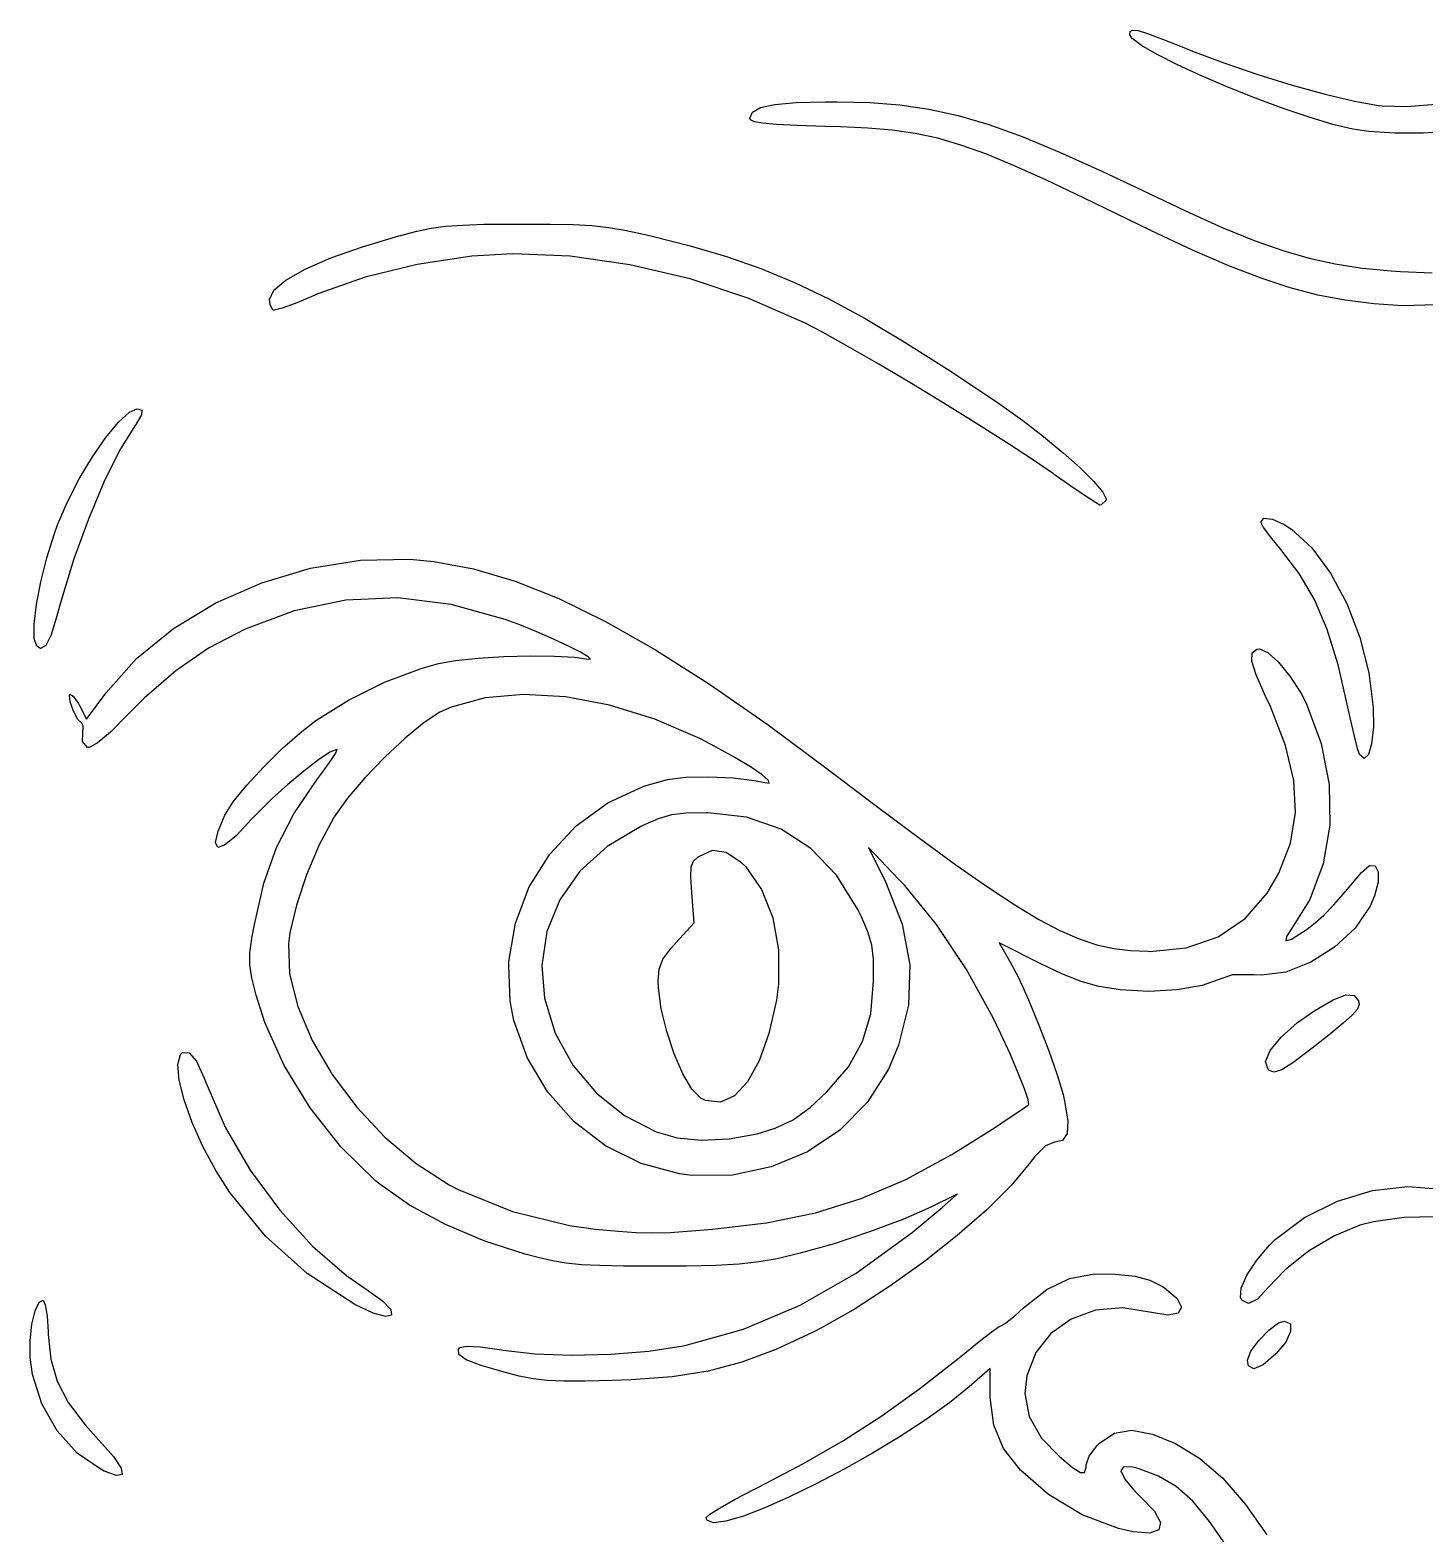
# Model space of a CAD drawing. Header units: inches. Extents: x 3.93 to 7.4, y -5.66 to -1.55.
# Drawn here: x 5.3447 to 5.5126, y -4.7891 to -4.608 of the extents above; entities that cross this region are included whole.
import ezdxf

# ---------------------------------------------------------------- set-up
doc = ezdxf.new("R2010")
doc.units = ezdxf.units.IN
doc.header["$MEASUREMENT"] = 0
doc.layers.add('F.Silkscreen', color=41, linetype='CONTINUOUS', true_color=0xf2eda1)

msp = doc.modelspace()

# ---------------------------------------------------------------- linework, layer by layer
at = {"layer": 'F.Silkscreen', "linetype": 'CONTINUOUS'}
for p, q in [((5.47709, -4.60854), (5.47715, -4.60815)), ((5.47737, -4.609), (5.47709, -4.60854)), ((5.47715, -4.60815), (5.47744, -4.60797)), ((5.47851, -4.60985), (5.47737, -4.609)), ((5.47744, -4.60797), (5.47809, -4.60804)), ((5.47809, -4.60804), (5.47923, -4.60839)), ((5.47923, -4.60839), (5.48103, -4.60905)), ((5.48103, -4.60905), (5.4836, -4.61007)), ((5.48038, -4.61092), (5.47851, -4.60985)), ((5.48284, -4.61215), (5.48038, -4.61092)), ((5.4836, -4.61007), (5.48466, -4.6105)), ((5.48466, -4.6105), (5.48842, -4.61192)), ((5.48573, -4.61348), (5.48284, -4.61215)), ((5.48842, -4.61192), (5.4925, -4.61331)), ((5.48891, -4.61484), (5.48573, -4.61348)), ((5.4925, -4.61331), (5.49664, -4.61459)), ((5.49664, -4.61459), (5.50061, -4.61568)), ((5.49223, -4.61617), (5.48891, -4.61484)), ((5.49555, -4.6174), (5.49223, -4.61617)), ((5.50061, -4.61568), (5.50415, -4.61653)), ((5.43136, -4.61857), (5.43166, -4.61785)), ((5.43166, -4.61785), (5.43264, -4.6173)), ((5.43264, -4.6173), (5.43436, -4.61693)), ((5.43436, -4.61693), (5.43693, -4.6167)), ((5.43693, -4.6167), (5.44042, -4.61662)), ((5.44042, -4.61662), (5.44187, -4.61661)), ((5.44187, -4.61661), (5.44579, -4.6167)), ((5.44579, -4.6167), (5.44942, -4.61698)), ((5.44942, -4.61698), (5.45292, -4.61748)), ((5.45292, -4.61748), (5.45644, -4.61826)), ((5.45644, -4.61826), (5.46012, -4.61935)), ((5.4987, -4.61848), (5.49555, -4.6174)), ((5.50415, -4.61653), (5.50702, -4.61704)), ((5.50702, -4.61704), (5.50747, -4.6171)), ((5.50747, -4.6171), (5.51044, -4.61718)), ((5.51044, -4.61718), (5.51394, -4.61688)), ((5.43144, -4.61877), (5.43136, -4.61857)), ((5.4319, -4.61901), (5.43144, -4.61877)), ((5.43291, -4.61919), (5.4319, -4.61901)), ((5.43458, -4.61934), (5.43291, -4.61919)), ((5.43704, -4.61946), (5.43458, -4.61934)), ((5.44043, -4.61957), (5.43704, -4.61946)), ((5.44226, -4.61963), (5.44043, -4.61957)), ((5.44556, -4.61979), (5.44226, -4.61963)), ((5.44851, -4.62004), (5.44556, -4.61979)), ((5.45127, -4.62044), (5.44851, -4.62004)), ((5.46012, -4.61935), (5.46413, -4.6208)), ((5.50154, -4.61934), (5.4987, -4.61848)), ((5.50393, -4.61991), (5.50154, -4.61934)), ((5.50585, -4.62019), (5.50393, -4.61991)), ((5.45397, -4.62101), (5.45127, -4.62044)), ((5.45674, -4.62182), (5.45397, -4.62101)), ((5.45975, -4.62289), (5.45674, -4.62182)), ((5.46413, -4.6208), (5.46862, -4.62266)), ((5.50904, -4.62038), (5.50585, -4.62019)), ((5.51247, -4.62037), (5.50904, -4.62038)), ((5.51572, -4.62015), (5.51247, -4.62037)), ((5.46311, -4.62427), (5.45975, -4.62289)), ((5.46862, -4.62266), (5.47373, -4.62496)), ((5.46699, -4.62602), (5.46311, -4.62427)), ((5.47373, -4.62496), (5.47865, -4.6273)), ((5.47151, -4.62816), (5.46699, -4.62602)), ((5.47865, -4.6273), (5.48381, -4.62974)), ((5.47683, -4.63075), (5.47151, -4.62816)), ((5.47961, -4.6321), (5.47683, -4.63075)), ((5.48381, -4.62974), (5.48823, -4.63173)), ((5.38472, -4.63406), (5.38912, -4.63275)), ((5.38912, -4.63275), (5.38931, -4.6327)), ((5.38931, -4.6327), (5.39126, -4.6322)), ((5.39126, -4.6322), (5.393, -4.63184)), ((5.393, -4.63184), (5.39477, -4.6316)), ((5.39477, -4.6316), (5.39681, -4.63145)), ((5.39681, -4.63145), (5.39935, -4.63136)), ((5.39935, -4.63136), (5.40265, -4.63133)), ((5.40265, -4.63133), (5.40376, -4.63133)), ((5.40376, -4.63133), (5.40733, -4.63133)), ((5.40733, -4.63133), (5.4101, -4.63139)), ((5.4101, -4.63139), (5.41235, -4.63151)), ((5.41235, -4.63151), (5.41433, -4.63173)), ((5.41433, -4.63173), (5.41631, -4.63207)), ((5.41631, -4.63207), (5.41855, -4.63256)), ((5.41855, -4.63256), (5.41945, -4.63276)), ((5.41945, -4.63276), (5.42418, -4.63396)), ((5.48465, -4.63446), (5.47961, -4.6321)), ((5.48823, -4.63173), (5.49207, -4.63331)), ((5.38093, -4.63541), (5.38472, -4.63406)), ((5.42418, -4.63396), (5.42855, -4.63524)), ((5.48902, -4.63636), (5.48465, -4.63446)), ((5.49207, -4.63331), (5.49551, -4.63453)), ((5.49551, -4.63453), (5.4987, -4.63546)), ((5.37782, -4.63676), (5.38093, -4.63541)), ((5.39133, -4.6362), (5.38504, -4.63775)), ((5.39791, -4.63519), (5.39133, -4.6362)), ((5.40282, -4.63491), (5.39791, -4.63519)), ((5.40973, -4.63521), (5.40282, -4.63491)), ((5.41693, -4.63624), (5.40973, -4.63521)), ((5.42417, -4.63794), (5.41693, -4.63624)), ((5.42855, -4.63524), (5.43269, -4.63668)), ((5.49289, -4.63786), (5.48902, -4.63636)), ((5.4987, -4.63546), (5.50182, -4.63614)), ((5.50182, -4.63614), (5.50505, -4.63663)), ((5.37404, -4.63931), (5.3755, -4.63808)), ((5.3755, -4.63808), (5.37782, -4.63676)), ((5.38504, -4.63775), (5.37937, -4.63975)), ((5.43125, -4.64028), (5.42417, -4.63794)), ((5.43269, -4.63668), (5.43675, -4.63836)), ((5.49641, -4.63902), (5.49289, -4.63786)), ((5.50505, -4.63663), (5.50854, -4.63697)), ((5.50854, -4.63697), (5.50968, -4.63706)), ((5.50968, -4.63706), (5.51351, -4.63721)), ((5.37354, -4.64042), (5.37404, -4.63931)), ((5.37937, -4.63975), (5.37855, -4.6401)), ((5.43675, -4.63836), (5.44088, -4.64034)), ((5.49973, -4.63988), (5.49641, -4.63902)), ((5.50303, -4.6405), (5.49973, -4.63988)), ((5.37361, -4.64103), (5.37354, -4.64042)), ((5.37395, -4.6417), (5.37361, -4.64103)), ((5.37411, -4.64172), (5.37395, -4.6417)), ((5.37506, -4.64148), (5.37411, -4.64172)), ((5.37662, -4.64091), (5.37506, -4.64148)), ((5.37855, -4.6401), (5.37662, -4.64091)), ((5.43793, -4.64322), (5.43125, -4.64028)), ((5.44088, -4.64034), (5.44523, -4.6427)), ((5.50646, -4.64093), (5.50303, -4.6405)), ((5.50997, -4.64117), (5.50646, -4.64093)), ((5.51742, -4.64096), (5.50997, -4.64117)), ((5.44012, -4.64437), (5.43793, -4.64322)), ((5.44523, -4.6427), (5.44993, -4.6455)), ((5.44325, -4.64611), (5.44012, -4.64437)), ((5.44688, -4.64821), (5.44325, -4.64611)), ((5.44993, -4.6455), (5.45514, -4.64881)), ((5.45081, -4.65055), (5.44688, -4.64821)), ((5.45514, -4.64881), (5.461, -4.65271)), ((5.45484, -4.65299), (5.45081, -4.65055)), ((5.461, -4.65271), (5.46168, -4.65318)), ((5.35535, -4.6552), (5.35667, -4.654)), ((5.35667, -4.654), (5.35761, -4.6536)), ((5.35814, -4.65431), (5.35743, -4.65546)), ((5.35761, -4.6536), (5.35819, -4.65375)), ((5.35819, -4.65375), (5.35814, -4.65431)), ((5.45876, -4.65542), (5.45484, -4.65299)), ((5.46168, -4.65318), (5.46421, -4.65498)), ((5.35383, -4.65704), (5.35535, -4.6552)), ((5.35731, -4.65562), (5.35548, -4.65862)), ((5.35743, -4.65546), (5.35731, -4.65562)), ((5.46239, -4.65772), (5.45876, -4.65542)), ((5.46421, -4.65498), (5.46672, -4.65692)), ((5.35222, -4.65936), (5.35383, -4.65704)), ((5.46551, -4.65976), (5.46239, -4.65772)), ((5.46672, -4.65692), (5.46906, -4.65887)), ((5.35064, -4.662), (5.35222, -4.65936)), ((5.35548, -4.65862), (5.35359, -4.66243)), ((5.46792, -4.66143), (5.46551, -4.65976)), ((5.46906, -4.65887), (5.47112, -4.66071)), ((5.46799, -4.66148), (5.46792, -4.66143)), ((5.47001, -4.66291), (5.46799, -4.66148)), ((5.47112, -4.66071), (5.47277, -4.66234)), ((5.34921, -4.66478), (5.35064, -4.662)), ((5.35359, -4.66243), (5.35173, -4.66686)), ((5.47173, -4.66408), (5.47001, -4.66291)), ((5.47277, -4.66234), (5.47386, -4.66362)), ((5.34802, -4.66754), (5.34921, -4.66478)), ((5.47295, -4.66488), (5.47173, -4.66408)), ((5.4735, -4.66517), (5.47295, -4.66488)), ((5.47365, -4.66513), (5.4735, -4.66517)), ((5.47424, -4.66458), (5.47365, -4.66513)), ((5.47386, -4.66362), (5.47427, -4.66444)), ((5.47427, -4.66444), (5.47424, -4.66458)), ((5.35173, -4.66686), (5.34998, -4.67167)), ((5.49286, -4.66723), (5.49325, -4.66677)), ((5.49325, -4.66677), (5.49426, -4.66689)), ((5.49426, -4.66689), (5.49569, -4.66753)), ((5.34673, -4.67152), (5.34764, -4.66861)), ((5.34764, -4.66861), (5.34802, -4.66754)), ((5.49286, -4.66724), (5.49286, -4.66723)), ((5.49321, -4.66788), (5.49286, -4.66724)), ((5.49407, -4.66905), (5.49321, -4.66788)), ((5.49569, -4.66753), (5.49657, -4.66808)), ((5.49657, -4.66808), (5.49902, -4.67031)), ((5.49527, -4.67051), (5.49407, -4.66905)), ((5.49749, -4.67341), (5.49527, -4.67051)), ((5.49902, -4.67031), (5.50127, -4.67338)), ((5.346, -4.67444), (5.34673, -4.67152)), ((5.34998, -4.67167), (5.34844, -4.67667)), ((5.37848, -4.67279), (5.38448, -4.67183)), ((5.38448, -4.67183), (5.39044, -4.67171)), ((5.39044, -4.67171), (5.3933, -4.67197)), ((5.3933, -4.67197), (5.39809, -4.67287)), ((5.34548, -4.67716), (5.346, -4.67444)), ((5.37262, -4.67453), (5.37848, -4.67279)), ((5.39809, -4.67287), (5.40309, -4.67434)), ((5.40309, -4.67434), (5.40836, -4.67644)), ((5.49933, -4.67656), (5.49749, -4.67341)), ((5.50127, -4.67338), (5.50322, -4.67705)), ((5.36707, -4.67696), (5.37262, -4.67453)), ((5.3452, -4.67949), (5.34548, -4.67716)), ((5.34844, -4.67667), (5.34794, -4.67853)), ((5.36197, -4.68003), (5.36707, -4.67696)), ((5.37652, -4.67791), (5.37059, -4.68014)), ((5.38273, -4.67661), (5.37652, -4.67791)), ((5.389, -4.67636), (5.38273, -4.67661)), ((5.39539, -4.67714), (5.389, -4.67636)), ((5.40192, -4.67895), (5.39539, -4.67714)), ((5.40836, -4.67644), (5.41398, -4.67918)), ((5.50086, -4.68017), (5.49933, -4.67656)), ((5.50322, -4.67705), (5.50479, -4.68112)), ((5.3452, -4.68123), (5.3452, -4.67949)), ((5.34794, -4.67853), (5.34725, -4.6808)), ((5.40368, -4.67961), (5.40192, -4.67895)), ((5.40572, -4.68045), (5.40368, -4.67961)), ((5.41398, -4.67918), (5.42001, -4.68261)), ((5.34552, -4.68217), (5.3452, -4.68123)), ((5.34725, -4.6808), (5.34661, -4.68209)), ((5.35751, -4.68367), (5.36197, -4.68003)), ((5.37059, -4.68014), (5.3662, -4.68243)), ((5.40771, -4.68132), (5.40572, -4.68045)), ((5.40951, -4.68217), (5.40771, -4.68132)), ((5.50218, -4.68442), (5.50086, -4.68017)), ((5.50479, -4.68112), (5.50588, -4.68537)), ((5.34597, -4.68244), (5.34552, -4.68217)), ((5.34661, -4.68209), (5.34597, -4.68244)), ((5.3662, -4.68243), (5.36226, -4.68512)), ((5.39867, -4.68362), (5.40175, -4.68343)), ((5.40175, -4.68343), (5.40491, -4.68334)), ((5.40491, -4.68334), (5.40785, -4.68336)), ((5.40785, -4.68336), (5.41027, -4.6835)), ((5.41096, -4.68291), (5.40951, -4.68217)), ((5.4119, -4.68346), (5.41096, -4.68291)), ((5.41218, -4.68375), (5.4119, -4.68346)), ((5.42001, -4.68261), (5.42651, -4.68675)), ((5.49177, -4.68396), (5.49181, -4.68296)), ((5.49181, -4.68296), (5.4924, -4.68254)), ((5.4924, -4.68254), (5.49272, -4.68251)), ((5.49272, -4.68251), (5.49372, -4.68295)), ((5.49372, -4.68295), (5.49501, -4.68411)), ((5.35383, -4.68782), (5.35751, -4.68367)), ((5.36226, -4.68512), (5.35844, -4.68845)), ((5.3874, -4.68652), (5.3918, -4.68485)), ((5.3918, -4.68485), (5.39387, -4.68427)), ((5.39387, -4.68427), (5.39594, -4.6839)), ((5.39594, -4.6839), (5.39867, -4.68362)), ((5.41027, -4.6835), (5.41165, -4.68371)), ((5.41165, -4.68371), (5.41218, -4.68375)), ((5.49229, -4.68564), (5.49177, -4.68396)), ((5.49501, -4.68411), (5.49638, -4.68579)), ((5.50336, -4.68952), (5.50218, -4.68442)), ((5.38303, -4.68868), (5.3874, -4.68652)), ((5.42651, -4.68675), (5.43355, -4.69164)), ((5.49338, -4.6881), (5.49229, -4.68564)), ((5.49638, -4.68579), (5.49767, -4.68777)), ((5.50588, -4.68537), (5.50641, -4.68957)), ((5.34946, -4.68807), (5.34951, -4.68797)), ((5.34955, -4.68887), (5.34946, -4.68807)), ((5.34951, -4.68797), (5.34992, -4.68818)), ((5.34995, -4.69), (5.34955, -4.68887)), ((5.34992, -4.68818), (5.35053, -4.68908)), ((5.35151, -4.69097), (5.35383, -4.68782)), ((5.35844, -4.68845), (5.35654, -4.69037)), ((5.37913, -4.69112), (5.38303, -4.68868)), ((5.39949, -4.68839), (5.3954, -4.68952)), ((5.40413, -4.68798), (5.39949, -4.68839)), ((5.40917, -4.68828), (5.40413, -4.68798)), ((5.41448, -4.68927), (5.40917, -4.68828)), ((5.49402, -4.68945), (5.49338, -4.6881)), ((5.49767, -4.68777), (5.49834, -4.68904)), ((5.35047, -4.69101), (5.34995, -4.69)), ((5.35053, -4.68908), (5.35066, -4.68932)), ((5.35066, -4.68932), (5.35151, -4.69097)), ((5.35654, -4.69037), (5.35438, -4.69254)), ((5.39406, -4.69012), (5.39215, -4.69135)), ((5.3954, -4.68952), (5.39406, -4.69012)), ((5.41991, -4.69095), (5.41448, -4.68927)), ((5.49584, -4.69413), (5.49402, -4.68945)), ((5.49834, -4.68904), (5.50015, -4.69389)), ((5.50367, -4.69098), (5.50336, -4.68952)), ((5.50641, -4.68957), (5.50642, -4.69187)), ((5.35093, -4.69145), (5.35047, -4.69101)), ((5.35112, -4.69178), (5.35093, -4.69145)), ((5.35107, -4.69276), (5.35112, -4.69178)), ((5.35438, -4.69254), (5.35281, -4.69387)), ((5.37512, -4.69447), (5.37741, -4.69244)), ((5.37741, -4.69244), (5.37913, -4.69112)), ((5.39215, -4.69135), (5.38986, -4.69323)), ((5.42532, -4.6933), (5.41991, -4.69095)), ((5.43355, -4.69164), (5.44099, -4.69717)), ((5.50413, -4.69301), (5.50367, -4.69098)), ((5.50642, -4.69187), (5.50621, -4.69393)), ((5.35104, -4.69364), (5.35107, -4.69276)), ((5.35162, -4.69437), (5.35104, -4.69364)), ((5.35281, -4.69387), (5.35184, -4.69439)), ((5.38986, -4.69323), (5.38741, -4.69552)), ((5.42724, -4.6943), (5.42532, -4.6933)), ((5.42954, -4.69557), (5.42724, -4.6943)), ((5.49685, -4.69834), (5.49584, -4.69413)), ((5.50015, -4.69389), (5.50108, -4.69883)), ((5.5045, -4.6945), (5.50413, -4.69301)), ((5.50621, -4.69393), (5.50582, -4.69523)), ((5.35184, -4.69439), (5.35162, -4.69437)), ((5.37284, -4.6967), (5.37512, -4.69447)), ((5.37944, -4.69587), (5.37768, -4.69722)), ((5.38082, -4.69494), (5.37944, -4.69587)), ((5.37971, -4.69762), (5.38078, -4.69616)), ((5.38078, -4.69616), (5.38148, -4.69509)), ((5.38165, -4.6946), (5.38082, -4.69494)), ((5.38148, -4.69509), (5.38167, -4.69461)), ((5.38167, -4.69461), (5.38165, -4.6946)), ((5.38741, -4.69552), (5.38502, -4.69801)), ((5.43144, -4.69671), (5.42954, -4.69557)), ((5.50473, -4.6952), (5.5045, -4.6945)), ((5.5053, -4.69568), (5.50473, -4.6952)), ((5.50582, -4.69523), (5.5053, -4.69568)), ((5.37079, -4.69892), (5.37284, -4.6967)), ((5.37768, -4.69722), (5.37575, -4.69883)), ((5.37924, -4.69826), (5.37971, -4.69762)), ((5.42143, -4.69822), (5.42364, -4.69795)), ((5.42364, -4.69795), (5.42643, -4.69789)), ((5.42643, -4.69789), (5.42933, -4.69802)), ((5.43284, -4.69765), (5.43144, -4.69671)), ((5.43362, -4.69833), (5.43284, -4.69765)), ((5.44099, -4.69717), (5.44675, -4.70155)), ((5.36917, -4.70093), (5.37079, -4.69892)), ((5.37575, -4.69883), (5.37383, -4.70055)), ((5.37647, -4.70238), (5.37924, -4.69826)), ((5.38502, -4.69801), (5.38292, -4.70049)), ((5.41425, -4.70103), (5.41858, -4.69902)), ((5.41858, -4.69902), (5.42143, -4.69822)), ((5.42933, -4.69802), (5.4319, -4.69834)), ((5.4319, -4.69834), (5.43294, -4.69856)), ((5.43294, -4.69856), (5.43369, -4.69865)), ((5.43369, -4.69865), (5.43362, -4.69833)), ((5.49704, -4.70221), (5.49685, -4.69834)), ((5.50108, -4.69883), (5.50116, -4.70372)), ((5.36818, -4.70251), (5.36917, -4.70093)), ((5.37383, -4.70055), (5.37213, -4.70223)), ((5.38292, -4.70049), (5.38132, -4.70273)), ((5.41045, -4.70381), (5.41425, -4.70103)), ((5.44675, -4.70155), (5.45178, -4.70531)), ((5.36737, -4.70443), (5.36818, -4.70251)), ((5.37139, -4.70302), (5.36951, -4.705)), ((5.37213, -4.70223), (5.37139, -4.70302)), ((5.3744, -4.70641), (5.37647, -4.70238)), ((5.38123, -4.70288), (5.37952, -4.7061)), ((5.38132, -4.70273), (5.38123, -4.70288)), ((5.42031, -4.70296), (5.41846, -4.70375)), ((5.42191, -4.7025), (5.42031, -4.70296)), ((5.4237, -4.7023), (5.42191, -4.7025)), ((5.4261, -4.70226), (5.4237, -4.7023)), ((5.42631, -4.70226), (5.4261, -4.70226)), ((5.43097, -4.70277), (5.42631, -4.70226)), ((5.43511, -4.70419), (5.43097, -4.70277)), ((5.49643, -4.7059), (5.49704, -4.70221)), ((5.36704, -4.70583), (5.36737, -4.70443)), ((5.36951, -4.705), (5.36813, -4.70612)), ((5.40727, -4.70723), (5.41045, -4.70381)), ((5.41822, -4.70387), (5.41418, -4.70628)), ((5.41846, -4.70375), (5.41822, -4.70387)), ((5.43872, -4.70652), (5.43511, -4.70419)), ((5.50116, -4.70372), (5.50038, -4.70839)), ((5.3673, -4.7064), (5.36704, -4.70583)), ((5.36813, -4.70612), (5.3673, -4.7064)), ((5.37287, -4.71073), (5.3744, -4.70641)), ((5.37952, -4.7061), (5.37799, -4.70972)), ((5.41418, -4.70628), (5.41091, -4.70927)), ((5.4252, -4.70749), (5.42686, -4.70675)), ((5.42686, -4.70675), (5.4285, -4.70696)), ((5.4285, -4.70696), (5.43024, -4.70814)), ((5.4418, -4.70975), (5.43872, -4.70652)), ((5.4493, -4.71027), (5.44563, -4.70643)), ((5.44563, -4.70643), (5.44773, -4.71065)), ((5.45178, -4.70531), (5.45615, -4.70849)), ((5.49503, -4.70952), (5.49643, -4.7059)), ((5.4048, -4.71117), (5.40727, -4.70723)), ((5.42424, -4.70995), (5.42429, -4.70876)), ((5.42429, -4.70876), (5.42457, -4.70805)), ((5.42457, -4.70805), (5.42514, -4.70753)), ((5.42514, -4.70753), (5.4252, -4.70749)), ((5.43024, -4.70814), (5.43086, -4.70876)), ((5.43086, -4.70876), (5.43278, -4.71149)), ((5.45615, -4.70849), (5.45995, -4.71115)), ((5.50038, -4.70839), (5.49876, -4.71269)), ((5.50497, -4.70942), (5.50594, -4.70859)), ((5.50594, -4.70859), (5.50662, -4.70862)), ((5.50662, -4.70862), (5.50698, -4.70935)), ((5.37799, -4.70972), (5.37677, -4.71336)), ((5.41091, -4.70927), (5.40847, -4.71272)), ((5.42437, -4.71189), (5.42424, -4.70995)), ((5.44434, -4.71389), (5.4418, -4.70975)), ((5.44773, -4.71065), (5.44969, -4.71564)), ((5.45, -4.71101), (5.4493, -4.71027)), ((5.49365, -4.7119), (5.49503, -4.70952)), ((5.50305, -4.7117), (5.50497, -4.70942)), ((5.50698, -4.71061), (5.50656, -4.71224)), ((5.50698, -4.70935), (5.50698, -4.71061)), ((5.37172, -4.7157), (5.37287, -4.71073)), ((5.40313, -4.71552), (5.4048, -4.71117)), ((5.42467, -4.7155), (5.42437, -4.71189)), ((5.43278, -4.71149), (5.43412, -4.71489)), ((5.45382, -4.71569), (5.45, -4.71101)), ((5.45995, -4.71115), (5.46325, -4.71333)), ((5.49098, -4.71497), (5.49365, -4.7119)), ((5.5016, -4.71336), (5.50305, -4.7117)), ((5.50656, -4.71224), (5.50603, -4.71347)), ((5.37677, -4.71336), (5.37599, -4.71668)), ((5.40847, -4.71272), (5.40693, -4.71654)), ((5.44474, -4.7147), (5.44434, -4.71389)), ((5.46325, -4.71333), (5.46614, -4.71507)), ((5.49876, -4.71269), (5.49677, -4.71588)), ((5.50046, -4.71455), (5.5016, -4.71336)), ((5.50603, -4.71347), (5.50421, -4.71613)), ((5.37142, -4.71734), (5.37172, -4.7157)), ((5.40233, -4.72014), (5.40313, -4.71552)), ((5.4225, -4.71786), (5.42467, -4.7155)), ((5.43412, -4.71489), (5.43481, -4.71876)), ((5.44557, -4.71659), (5.44474, -4.7147)), ((5.44969, -4.71564), (5.4506, -4.72056)), ((5.45744, -4.7211), (5.45382, -4.71569)), ((5.46614, -4.71507), (5.46869, -4.71642)), ((5.48772, -4.71717), (5.49098, -4.71497)), ((5.49677, -4.71588), (5.49595, -4.71712)), ((5.49843, -4.71624), (5.49946, -4.71545)), ((5.49946, -4.71545), (5.50046, -4.71455)), ((5.37134, -4.71797), (5.37142, -4.71734)), ((5.37599, -4.71668), (5.37581, -4.71797)), ((5.40693, -4.71654), (5.40632, -4.72063)), ((5.42186, -4.71856), (5.4225, -4.71786)), ((5.44604, -4.71816), (5.44557, -4.71659)), ((5.46647, -4.72046), (5.46137, -4.71789)), ((5.46137, -4.71789), (5.46263, -4.72005)), ((5.46869, -4.71642), (5.471, -4.71743)), ((5.471, -4.71743), (5.47313, -4.71814)), ((5.48389, -4.71849), (5.48772, -4.71717)), ((5.49595, -4.71712), (5.49589, -4.71764)), ((5.49589, -4.71764), (5.49658, -4.71745)), ((5.49658, -4.71745), (5.49802, -4.71654)), ((5.49802, -4.71654), (5.49843, -4.71624)), ((5.50421, -4.71613), (5.50175, -4.71843)), ((5.37119, -4.71911), (5.37134, -4.71797)), ((5.37119, -4.72057), (5.37119, -4.71911)), ((5.37581, -4.71797), (5.37595, -4.72163)), ((5.42088, -4.71988), (5.42186, -4.71856)), ((5.43481, -4.71876), (5.43481, -4.72286)), ((5.44623, -4.71985), (5.44604, -4.71816)), ((5.47313, -4.71814), (5.47517, -4.71859)), ((5.47517, -4.71859), (5.4772, -4.71884)), ((5.4772, -4.71884), (5.4793, -4.71892)), ((5.4793, -4.71892), (5.4795, -4.71893)), ((5.4795, -4.71893), (5.48389, -4.71849)), ((5.50175, -4.71843), (5.49889, -4.72024)), ((5.37143, -4.72212), (5.37119, -4.72057)), ((5.40235, -4.72063), (5.40233, -4.72014)), ((5.4025, -4.72492), (5.40235, -4.72063)), ((5.40632, -4.72063), (5.40664, -4.72456)), ((5.42032, -4.72254), (5.42043, -4.72107)), ((5.42043, -4.72107), (5.42088, -4.71988)), ((5.44626, -4.72212), (5.44623, -4.71985)), ((5.4506, -4.72056), (5.45046, -4.72542)), ((5.46064, -4.72693), (5.45744, -4.7211)), ((5.46263, -4.72005), (5.46368, -4.72207)), ((5.46893, -4.72164), (5.46647, -4.72046)), ((5.49587, -4.72141), (5.49293, -4.72181)), ((5.49889, -4.72024), (5.49587, -4.72141)), ((5.37194, -4.7242), (5.37143, -4.72212)), ((5.37595, -4.72163), (5.37694, -4.72558)), ((5.42035, -4.7233), (5.42032, -4.72254)), ((5.42068, -4.72584), (5.42035, -4.7233)), ((5.43481, -4.72286), (5.43455, -4.72482)), ((5.44591, -4.72646), (5.44625, -4.72252)), ((5.44625, -4.72252), (5.44626, -4.72212)), ((5.46368, -4.72207), (5.46489, -4.72476)), ((5.47124, -4.72256), (5.46893, -4.72164)), ((5.47338, -4.72315), (5.47124, -4.72256)), ((5.47573, -4.72353), (5.47338, -4.72315)), ((5.48582, -4.72302), (5.48278, -4.72355)), ((5.48816, -4.72218), (5.48582, -4.72302)), ((5.48947, -4.72174), (5.48816, -4.72218)), ((5.49197, -4.72174), (5.48947, -4.72174)), ((5.49293, -4.72181), (5.49197, -4.72174)), ((5.37298, -4.72751), (5.37194, -4.7242)), ((5.40296, -4.72727), (5.4025, -4.72492)), ((5.40664, -4.72456), (5.40794, -4.72876)), ((5.43455, -4.72482), (5.43365, -4.72882)), ((5.46489, -4.72476), (5.46615, -4.7278)), ((5.47592, -4.72355), (5.47573, -4.72353)), ((5.47938, -4.72374), (5.47592, -4.72355)), ((5.48278, -4.72355), (5.47938, -4.72374)), ((5.49937, -4.72605), (5.50157, -4.72475)), ((5.50157, -4.72475), (5.50311, -4.72415)), ((5.50311, -4.72415), (5.50411, -4.72422)), ((5.50411, -4.72422), (5.50464, -4.72488)), ((5.50464, -4.72488), (5.50471, -4.72534)), ((5.37694, -4.72558), (5.37869, -4.72967)), ((5.42135, -4.72858), (5.42068, -4.72584)), ((5.44493, -4.72979), (5.44591, -4.72646)), ((5.45046, -4.72542), (5.44927, -4.73021)), ((5.46154, -4.72879), (5.46064, -4.72693)), ((5.4973, -4.72751), (5.49937, -4.72605)), ((5.50389, -4.72658), (5.50277, -4.72759)), ((5.5045, -4.72587), (5.50389, -4.72658)), ((5.50471, -4.72534), (5.5045, -4.72587)), ((5.37532, -4.73269), (5.37298, -4.72751)), ((5.40458, -4.73178), (5.40296, -4.72727)), ((5.40794, -4.72876), (5.41007, -4.73262)), ((5.42225, -4.73128), (5.42135, -4.72858)), ((5.46615, -4.7278), (5.46734, -4.73092)), ((5.49532, -4.72925), (5.4973, -4.72751)), ((5.50277, -4.72759), (5.50104, -4.72901)), ((5.37869, -4.72967), (5.38109, -4.73375)), ((5.43365, -4.72882), (5.43247, -4.73211)), ((5.44322, -4.73282), (5.44493, -4.72979)), ((5.44927, -4.73021), (5.44803, -4.73312)), ((5.46269, -4.73128), (5.46154, -4.72879)), ((5.494, -4.73085), (5.49532, -4.72925)), ((5.50104, -4.72901), (5.49869, -4.73086)), ((5.36251, -4.73255), (5.36282, -4.73135)), ((5.36282, -4.73135), (5.36308, -4.7311)), ((5.36308, -4.7311), (5.36387, -4.73113)), ((5.36387, -4.73113), (5.36474, -4.73215)), ((5.36474, -4.73215), (5.36568, -4.7342)), ((5.40704, -4.73589), (5.40458, -4.73178)), ((5.42329, -4.73368), (5.42225, -4.73128)), ((5.43247, -4.73211), (5.43107, -4.73463)), ((5.46367, -4.73358), (5.46269, -4.73128)), ((5.46734, -4.73092), (5.46835, -4.73381)), ((5.49345, -4.73218), (5.494, -4.73085)), ((5.49374, -4.73315), (5.49345, -4.73218)), ((5.49673, -4.73234), (5.49538, -4.73318)), ((5.49869, -4.73086), (5.49673, -4.73234)), ((5.36267, -4.73442), (5.36251, -4.73255)), ((5.36568, -4.7342), (5.36591, -4.73481)), ((5.37843, -4.73775), (5.37532, -4.73269)), ((5.38109, -4.73375), (5.38404, -4.73768)), ((5.41007, -4.73262), (5.4129, -4.73599)), ((5.42438, -4.73554), (5.42329, -4.73368)), ((5.44063, -4.73584), (5.44322, -4.73282)), ((5.44803, -4.73312), (5.44547, -4.73711)), ((5.46443, -4.73548), (5.46367, -4.73358)), ((5.46835, -4.73381), (5.46907, -4.73618)), ((5.49387, -4.73326), (5.49374, -4.73315)), ((5.49448, -4.73346), (5.49387, -4.73326)), ((5.49538, -4.73318), (5.49448, -4.73346)), ((5.36326, -4.7368), (5.36267, -4.73442)), ((5.36591, -4.73481), (5.36822, -4.7401)), ((5.41022, -4.73945), (5.40704, -4.73589)), ((5.4129, -4.73599), (5.41628, -4.73871)), ((5.42544, -4.73661), (5.42438, -4.73554)), ((5.43107, -4.73463), (5.4295, -4.73631)), ((5.43862, -4.73773), (5.44063, -4.73584)), ((5.46488, -4.73681), (5.46443, -4.73548)), ((5.36421, -4.73952), (5.36326, -4.7368)), ((5.38214, -4.74245), (5.37843, -4.73775)), ((5.38404, -4.73768), (5.38744, -4.7413)), ((5.42604, -4.7369), (5.42544, -4.73661)), ((5.42781, -4.73709), (5.42604, -4.7369)), ((5.4295, -4.73631), (5.42781, -4.73709)), ((5.43656, -4.73922), (5.43862, -4.73773)), ((5.44547, -4.73711), (5.44218, -4.74045)), ((5.46397, -4.73805), (5.4648, -4.73748)), ((5.4648, -4.73748), (5.46494, -4.73738)), ((5.46494, -4.73738), (5.46488, -4.73681)), ((5.46907, -4.73618), (5.46925, -4.73696)), ((5.46925, -4.73696), (5.46962, -4.73934)), ((5.3655, -4.74241), (5.36421, -4.73952)), ((5.414, -4.74236), (5.41022, -4.73945)), ((5.41628, -4.73871), (5.42007, -4.74065)), ((5.43441, -4.74023), (5.43656, -4.73922)), ((5.4608, -4.74017), (5.46256, -4.73899)), ((5.46256, -4.73899), (5.46397, -4.73805)), ((5.46962, -4.73934), (5.46955, -4.74087)), ((5.36822, -4.7401), (5.37123, -4.74527)), ((5.38744, -4.7413), (5.39118, -4.74447)), ((5.42007, -4.74065), (5.42261, -4.74139)), ((5.42261, -4.74139), (5.4255, -4.74168)), ((5.42886, -4.74149), (5.43225, -4.74089)), ((5.43225, -4.74089), (5.43441, -4.74023)), ((5.44218, -4.74045), (5.43829, -4.74306)), ((5.45568, -4.7434), (5.4608, -4.74017)), ((5.46955, -4.74087), (5.469, -4.74169)), ((5.36707, -4.74531), (5.3655, -4.74241)), ((5.3863, -4.74655), (5.38214, -4.74245)), ((5.41826, -4.74449), (5.414, -4.74236)), ((5.4255, -4.74168), (5.42886, -4.74149)), ((5.43829, -4.74306), (5.43394, -4.74489)), ((5.46694, -4.74235), (5.46564, -4.74366)), ((5.46804, -4.74192), (5.46694, -4.74235)), ((5.469, -4.74169), (5.46804, -4.74192)), ((5.39118, -4.74447), (5.39517, -4.74704)), ((5.42288, -4.74572), (5.41826, -4.74449)), ((5.43394, -4.74489), (5.42927, -4.74587)), ((5.45015, -4.7464), (5.45568, -4.7434)), ((5.465, -4.74451), (5.46282, -4.74714)), ((5.46564, -4.74366), (5.465, -4.74451)), ((5.36877, -4.74795), (5.36707, -4.74531)), ((5.37123, -4.74527), (5.37478, -4.75011)), ((5.38681, -4.74697), (5.3863, -4.74655)), ((5.42442, -4.74591), (5.42288, -4.74572)), ((5.42927, -4.74587), (5.42442, -4.74591)), ((5.44476, -4.7487), (5.45015, -4.7464)), ((5.37304, -4.75321), (5.36877, -4.74795)), ((5.39041, -4.74948), (5.38681, -4.74697)), ((5.39517, -4.74704), (5.39624, -4.7476)), ((5.39624, -4.7476), (5.40279, -4.75024)), ((5.43925, -4.7504), (5.44476, -4.7487)), ((5.45633, -4.74817), (5.45314, -4.74973)), ((5.45449, -4.74978), (5.45633, -4.74817)), ((5.46282, -4.74714), (5.45987, -4.75007)), ((5.5021, -4.74899), (5.50631, -4.74773)), ((5.50631, -4.74773), (5.51057, -4.74724)), ((5.51057, -4.74724), (5.51466, -4.74755)), ((5.37478, -4.75011), (5.37871, -4.75443)), ((5.39472, -4.75181), (5.39041, -4.74948)), ((5.40279, -4.75024), (5.40967, -4.75194)), ((5.43337, -4.7516), (5.43925, -4.7504)), ((5.45314, -4.74973), (5.44977, -4.75121)), ((5.4509, -4.75279), (5.45449, -4.74978)), ((5.45987, -4.75007), (5.45633, -4.75316)), ((5.49813, -4.75096), (5.5021, -4.74899)), ((5.39946, -4.75384), (5.39472, -4.75181)), ((5.40967, -4.75194), (5.41279, -4.75237)), ((5.42688, -4.75239), (5.43337, -4.7516)), ((5.44977, -4.75121), (5.44577, -4.75272)), ((5.49461, -4.75361), (5.49813, -4.75096)), ((5.50479, -4.7519), (5.50172, -4.75318)), ((5.50643, -4.75148), (5.50479, -4.7519)), ((5.51012, -4.75096), (5.50643, -4.75148)), ((5.51388, -4.7509), (5.51012, -4.75096)), ((5.37806, -4.75772), (5.37304, -4.75321)), ((5.40433, -4.75541), (5.39946, -4.75384)), ((5.41279, -4.75237), (5.41549, -4.75264)), ((5.41549, -4.75264), (5.41767, -4.7528)), ((5.41767, -4.7528), (5.41965, -4.75284)), ((5.41965, -4.75284), (5.42176, -4.75278)), ((5.42176, -4.75278), (5.42434, -4.7526)), ((5.42434, -4.7526), (5.42688, -4.75239)), ((5.44152, -4.75413), (5.43743, -4.75529)), ((5.44577, -4.75272), (5.44152, -4.75413)), ((5.44415, -4.75766), (5.4509, -4.75279)), ((5.45633, -4.75316), (5.45239, -4.75627)), ((5.49392, -4.75429), (5.49461, -4.75361)), ((5.50172, -4.75318), (5.4986, -4.75505)), ((5.37871, -4.75443), (5.38286, -4.75802)), ((5.40587, -4.75581), (5.40433, -4.75541)), ((5.40759, -4.7562), (5.40587, -4.75581)), ((5.43464, -4.75594), (5.43247, -4.75631)), ((5.43743, -4.75529), (5.43464, -4.75594)), ((5.49238, -4.7561), (5.49392, -4.75429)), ((5.4986, -4.75505), (5.49579, -4.75726)), ((5.38379, -4.76147), (5.37806, -4.75772)), ((5.40926, -4.75647), (5.40759, -4.7562)), ((5.41109, -4.75666), (5.40926, -4.75647)), ((5.41331, -4.75676), (5.41109, -4.75666)), ((5.41614, -4.75682), (5.41331, -4.75676)), ((5.4198, -4.75684), (5.41614, -4.75682)), ((5.42374, -4.75682), (5.4198, -4.75684)), ((5.42722, -4.75674), (5.42374, -4.75682)), ((5.43006, -4.75658), (5.42722, -4.75674)), ((5.43247, -4.75631), (5.43006, -4.75658)), ((5.43741, -4.76153), (5.44415, -4.75766)), ((5.45239, -4.75627), (5.44823, -4.75925)), ((5.49119, -4.75791), (5.49238, -4.7561)), ((5.49579, -4.75726), (5.49375, -4.75942)), ((5.38286, -4.75802), (5.38519, -4.75962)), ((5.44823, -4.75925), (5.44404, -4.76197)), ((5.4671, -4.75964), (5.46984, -4.75833)), ((5.46984, -4.75833), (5.47284, -4.75778)), ((5.47284, -4.75778), (5.47532, -4.7578)), ((5.47532, -4.7578), (5.47774, -4.75805)), ((5.47774, -4.75805), (5.47951, -4.75851)), ((5.47951, -4.75851), (5.48104, -4.75929)), ((5.48104, -4.75929), (5.48128, -4.75945)), ((5.48128, -4.75945), (5.48278, -4.76072)), ((5.49044, -4.76062), (5.4905, -4.7595)), ((5.4905, -4.7595), (5.49119, -4.75791)), ((5.49375, -4.75942), (5.49245, -4.76081)), ((5.34532, -4.7622), (5.3458, -4.76117)), ((5.3458, -4.76117), (5.34628, -4.76095)), ((5.34628, -4.76095), (5.34654, -4.76151)), ((5.38519, -4.75962), (5.38715, -4.761)), ((5.38715, -4.761), (5.38814, -4.76207)), ((5.46432, -4.76184), (5.4671, -4.75964)), ((5.48278, -4.76072), (5.48331, -4.76178)), ((5.4906, -4.76094), (5.49044, -4.76062)), ((5.49137, -4.76133), (5.4906, -4.76094)), ((5.49245, -4.76081), (5.49137, -4.76133)), ((5.34494, -4.76382), (5.34532, -4.7622)), ((5.34654, -4.76151), (5.34676, -4.76286)), ((5.34676, -4.76286), (5.3469, -4.76471)), ((5.386, -4.76251), (5.38379, -4.76147)), ((5.38751, -4.76291), (5.386, -4.76251)), ((5.38824, -4.76273), (5.38751, -4.76291)), ((5.38814, -4.76207), (5.38824, -4.76273)), ((5.4306, -4.76442), (5.43741, -4.76153)), ((5.44404, -4.76197), (5.43998, -4.76428)), ((5.46218, -4.76366), (5.46324, -4.7628)), ((5.46324, -4.7628), (5.46432, -4.76184)), ((5.47297, -4.76215), (5.47005, -4.7632)), ((5.47624, -4.76185), (5.47297, -4.76215)), ((5.47971, -4.76241), (5.47624, -4.76185)), ((5.48169, -4.76274), (5.47971, -4.76241)), ((5.48292, -4.76249), (5.48169, -4.76274)), ((5.48331, -4.76178), (5.48292, -4.76249)), ((5.34472, -4.76578), (5.34494, -4.76382)), ((5.3469, -4.76471), (5.34691, -4.76505)), ((5.42368, -4.76636), (5.4306, -4.76442)), ((5.43898, -4.76479), (5.4345, -4.76687)), ((5.43998, -4.76428), (5.43898, -4.76479)), ((5.45898, -4.7659), (5.46042, -4.76479)), ((5.46042, -4.76479), (5.46138, -4.76412)), ((5.46138, -4.76412), (5.46164, -4.76399)), ((5.46164, -4.76399), (5.46218, -4.76366)), ((5.4676, -4.76493), (5.46577, -4.76724)), ((5.47005, -4.7632), (5.4676, -4.76493)), ((5.49261, -4.76579), (5.49382, -4.76455)), ((5.49382, -4.76455), (5.49501, -4.76368)), ((5.49501, -4.76368), (5.4957, -4.76346)), ((5.4957, -4.76346), (5.49643, -4.7638)), ((5.49646, -4.7647), (5.49586, -4.76597)), ((5.49643, -4.7638), (5.49646, -4.7647)), ((5.34472, -4.76785), (5.34472, -4.76578)), ((5.34691, -4.76505), (5.3472, -4.76805)), ((5.39627, -4.76685), (5.39643, -4.76664)), ((5.39643, -4.76664), (5.39724, -4.76646)), ((5.39724, -4.76646), (5.39895, -4.76656)), ((5.39895, -4.76656), (5.40148, -4.76693)), ((5.41921, -4.76707), (5.42334, -4.76644)), ((5.42334, -4.76644), (5.42368, -4.76636)), ((5.45723, -4.7673), (5.45898, -4.7659)), ((5.49166, -4.76709), (5.49261, -4.76579)), ((5.49586, -4.76597), (5.49468, -4.76739)), ((5.345, -4.76989), (5.34472, -4.76785)), ((5.3472, -4.76805), (5.34796, -4.7707)), ((5.39632, -4.76746), (5.39627, -4.76685)), ((5.39721, -4.7681), (5.39632, -4.76746)), ((5.39901, -4.76881), (5.39721, -4.7681)), ((5.40148, -4.76693), (5.40166, -4.76696)), ((5.40166, -4.76696), (5.40546, -4.7674)), ((5.40546, -4.7674), (5.4099, -4.76756)), ((5.4099, -4.76756), (5.41461, -4.76745)), ((5.41461, -4.76745), (5.41921, -4.76707)), ((5.43039, -4.7684), (5.42633, -4.76948)), ((5.4345, -4.76687), (5.43039, -4.7684)), ((5.45168, -4.77168), (5.45654, -4.76786)), ((5.45654, -4.76786), (5.45723, -4.7673)), ((5.46577, -4.76724), (5.4647, -4.77003)), ((5.49128, -4.76814), (5.49166, -4.76709)), ((5.4914, -4.76882), (5.49128, -4.76814)), ((5.49468, -4.76739), (5.49314, -4.7687)), ((5.34614, -4.77342), (5.345, -4.76989)), ((5.40179, -4.76961), (5.39901, -4.76881)), ((5.4036, -4.77007), (5.40179, -4.76961)), ((5.40527, -4.77039), (5.4036, -4.77007)), ((5.40697, -4.77059), (5.40527, -4.77039)), ((5.422, -4.77016), (5.41709, -4.77053)), ((5.42633, -4.76948), (5.422, -4.77016)), ((5.46027, -4.76915), (5.45777, -4.77135)), ((5.46027, -4.7719), (5.46027, -4.76915)), ((5.4647, -4.77003), (5.46448, -4.77217)), ((5.49203, -4.76919), (5.4914, -4.76882)), ((5.49314, -4.7687), (5.49203, -4.76919)), ((5.34796, -4.7707), (5.3493, -4.77325)), ((5.40896, -4.77068), (5.40697, -4.77059)), ((5.41148, -4.77068), (5.40896, -4.77068)), ((5.4148, -4.77061), (5.41148, -4.77068)), ((5.41709, -4.77053), (5.4148, -4.77061)), ((5.44714, -4.77494), (5.45168, -4.77168)), ((5.45777, -4.77135), (5.45539, -4.77329)), ((5.46028, -4.77267), (5.46027, -4.7719)), ((5.46448, -4.77217), (5.46497, -4.77494)), ((5.34798, -4.77665), (5.34614, -4.77342)), ((5.3493, -4.77325), (5.35134, -4.77595)), ((5.45539, -4.77329), (5.45258, -4.77531)), ((5.46073, -4.77597), (5.46028, -4.77267)), ((5.44263, -4.77785), (5.44714, -4.77494)), ((5.45258, -4.77531), (5.44946, -4.77736)), ((5.46497, -4.77494), (5.46647, -4.77756)), ((5.35037, -4.77935), (5.34798, -4.77665)), ((5.35134, -4.77595), (5.35299, -4.77779)), ((5.44946, -4.77736), (5.44614, -4.77937)), ((5.4619, -4.77878), (5.46073, -4.77597)), ((5.46647, -4.77756), (5.46862, -4.77977)), ((5.47347, -4.77813), (5.47525, -4.77696)), ((5.47525, -4.77696), (5.47733, -4.7766)), ((5.47733, -4.7766), (5.47981, -4.77706)), ((5.47981, -4.77706), (5.4826, -4.77821)), ((5.35314, -4.78126), (5.35037, -4.77935)), ((5.35299, -4.77779), (5.35474, -4.77977)), ((5.43782, -4.78062), (5.44263, -4.77785)), ((5.44614, -4.77937), (5.44273, -4.78129)), ((5.46393, -4.78141), (5.4619, -4.77878)), ((5.4722, -4.77972), (5.47312, -4.77848)), ((5.47312, -4.77848), (5.47347, -4.77813)), ((5.4826, -4.77821), (5.48554, -4.77999)), ((5.35365, -4.78151), (5.35314, -4.78126)), ((5.35474, -4.77977), (5.35567, -4.78116)), ((5.35567, -4.78116), (5.35581, -4.78191)), ((5.4324, -4.78344), (5.43782, -4.78062)), ((5.44273, -4.78129), (5.43936, -4.78306)), ((5.46862, -4.77977), (5.4702, -4.78107)), ((5.4702, -4.78107), (5.47117, -4.78169)), ((5.47166, -4.78167), (5.47183, -4.78106)), ((5.47183, -4.78075), (5.4722, -4.77972)), ((5.47183, -4.78106), (5.47183, -4.78075)), ((5.47635, -4.78099), (5.47603, -4.7815)), ((5.47746, -4.78105), (5.47635, -4.78099)), ((5.47811, -4.78122), (5.47746, -4.78105)), ((5.48056, -4.78211), (5.47811, -4.78122)), ((5.48554, -4.77999), (5.4883, -4.78238)), ((5.35513, -4.78204), (5.35365, -4.78151)), ((5.35581, -4.78191), (5.35513, -4.78204)), ((5.43936, -4.78306), (5.43614, -4.78463)), ((5.4673, -4.78435), (5.46393, -4.78141)), ((5.47117, -4.78169), (5.47166, -4.78167)), ((5.47603, -4.7815), (5.47648, -4.7825)), ((5.47648, -4.7825), (5.47768, -4.7839)), ((5.48269, -4.78336), (5.48056, -4.78211)), ((5.4883, -4.78238), (5.49102, -4.78552)), ((5.42777, -4.78593), (5.42958, -4.78491)), ((5.42958, -4.78491), (5.43182, -4.78373)), ((5.43182, -4.78373), (5.4324, -4.78344)), ((5.43614, -4.78463), (5.43317, -4.78594)), ((5.47138, -4.78679), (5.4673, -4.78435)), ((5.47768, -4.7839), (5.4784, -4.7846)), ((5.4784, -4.7846), (5.48008, -4.78636)), ((5.48468, -4.78514), (5.48269, -4.78336)), ((5.4261, -4.78712), (5.42655, -4.7867)), ((5.42655, -4.7867), (5.42777, -4.78593)), ((5.43317, -4.78594), (5.43058, -4.78693)), ((5.48008, -4.78636), (5.4808, -4.78771)), ((5.48671, -4.78759), (5.48468, -4.78514)), ((5.49102, -4.78552), (5.4936, -4.78918)), ((5.42619, -4.78743), (5.4261, -4.78712)), ((5.42698, -4.78773), (5.42619, -4.78743)), ((5.42848, -4.78755), (5.42698, -4.78773)), ((5.43058, -4.78693), (5.42848, -4.78755)), ((5.47575, -4.78844), (5.47138, -4.78679)), ((5.47751, -4.78884), (5.47575, -4.78844)), ((5.4808, -4.78771), (5.4806, -4.78859)), ((5.48896, -4.79087), (5.48671, -4.78759)), ((5.47949, -4.78898), (5.47751, -4.78884)), ((5.4806, -4.78859), (5.47949, -4.78898))]:
    msp.add_line(p, q, dxfattribs=at)

doc.saveas('drawing.dxf')
